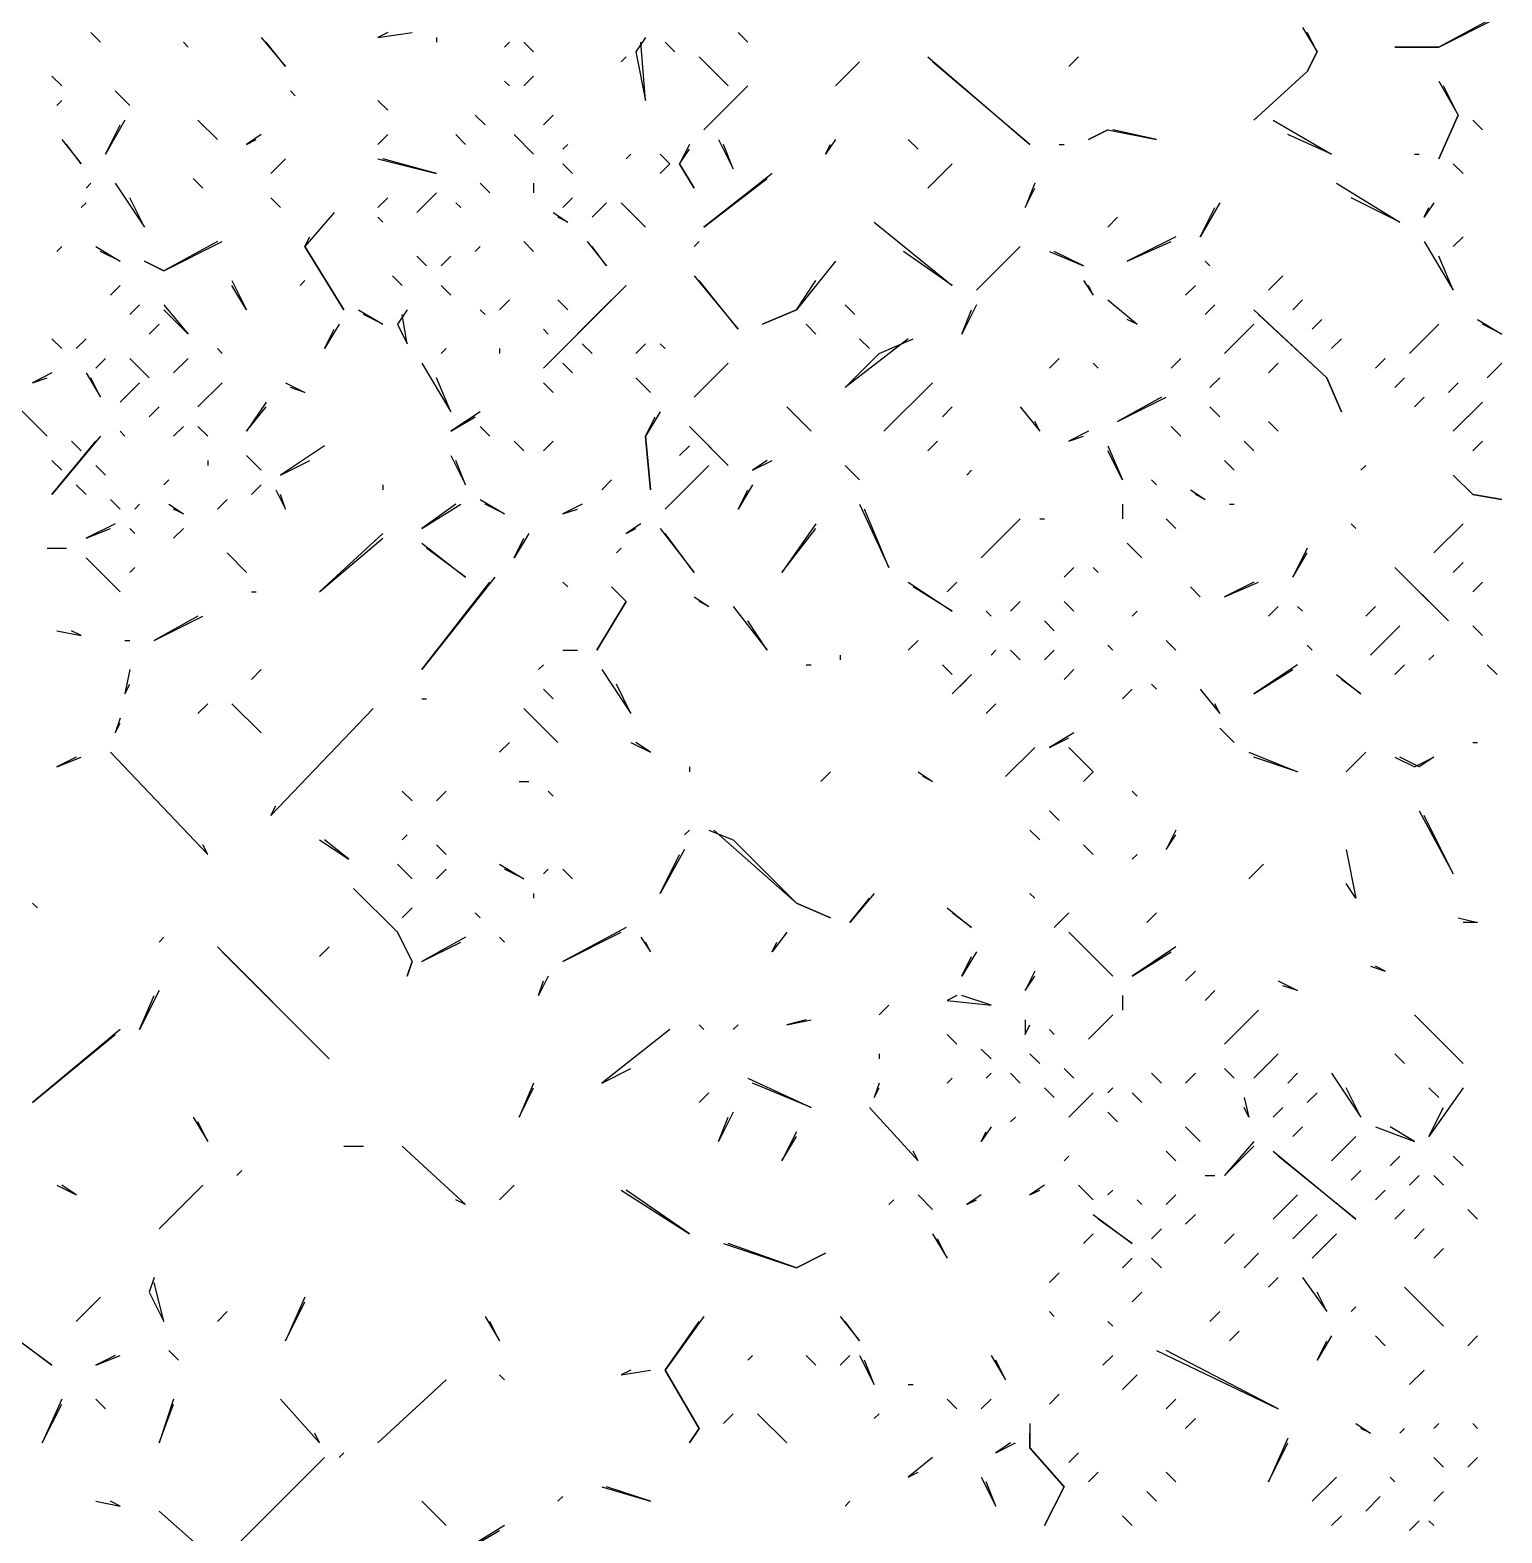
# Model space of a CAD drawing. Extents: x 1 to 2775, y -31 to 2075.
# Drawn here: x 1813.9 to 1864.3, y 531.2 to 582.8 of the extents above; entities that cross this region are included whole.
import ezdxf

# ---------------------------------------------------------------- set-up
doc = ezdxf.new("R2010")
doc.units = 0
doc.layers.add('LINEWORK', color=4, linetype='CONTINUOUS')

msp = doc.modelspace()

# ---------------------------------------------------------------- linework, layer by layer
at = {"layer": 'LINEWORK'}
for points in [[(1864.3333, 583.3333), (1862.1667, 582.1667), (1860.6667, 582.1667), (1862.1667, 582.1667), (1864.1667, 583.1667)], [(1816, 582.6667), (1816.3333, 582.3333)], [(1821.8333, 582.5), (1822.6667, 581.5), (1822, 582.3333)], [(1826.1667, 582.6667), (1825.8333, 582.5), (1827, 582.6667)], [(1827.8333, 582.5), (1827.8333, 582.3333)], [(1835, 582.5), (1834.6667, 582), (1835, 580.3333), (1834.8333, 582.3333)], [(1838.1667, 582.6667), (1838.5, 582.3333)], [(1857.5, 582.8333), (1858, 582), (1857.6667, 581.3333), (1855.8333, 579.6667), (1857.6667, 581.3333), (1858, 582), (1857.6667, 582.6667)], [(1819.1667, 582.3333), (1819.3333, 582.1667)], [(1830.3333, 582.3333), (1830.1667, 582.1667)], [(1830.8333, 582.3333), (1831.1667, 582)], [(1835.6667, 582.3333), (1836, 582)], [(1834.3333, 581.8333), (1834.1667, 581.6667)], [(1836.8333, 581.8333), (1837.8333, 580.8333)], [(1842.3333, 581.6667), (1841.5, 580.8333)], [(1844.6667, 581.8333), (1848.1667, 578.8333), (1844.8333, 581.6667)], [(1849.8333, 581.8333), (1849.5, 581.5)], [(1814.6667, 581.1667), (1815, 580.8333)], [(1830.1667, 581), (1830.3333, 580.8333)], [(1831.1667, 581.1667), (1830.8333, 580.8333)], [(1862.1667, 581), (1862.8333, 579.8333), (1862.1667, 578.3333), (1862.8333, 579.8333), (1862.3333, 580.8333)], [(1816.8333, 580.6667), (1817.3333, 580.1667)], [(1822.8333, 580.6667), (1823, 580.5)], [(1838.5, 580.8333), (1837, 579.3333), (1838.3333, 580.6667)], [(1815, 580.3333), (1814.8333, 580.1667)], [(1825.8333, 580.3333), (1826.1667, 580)], [(1817.1667, 579.6667), (1816.5, 578.5), (1817, 579.5)], [(1819.6667, 579.6667), (1820.3333, 579)], [(1829.1667, 579.8333), (1829.5, 579.5)], [(1831.8333, 579.8333), (1831.5, 579.5)], [(1856.5, 579.6667), (1858.5, 578.5), (1857, 579.1667)], [(1863.3333, 579.6667), (1863.6667, 579.3333)], [(1815, 579), (1815.6667, 578.1667), (1815.1667, 578.8333)], [(1821.8333, 579.1667), (1821.3333, 578.8333), (1821.6667, 579)], [(1826.1667, 579.1667), (1825.8333, 578.8333)], [(1828.5, 579.1667), (1828.8333, 578.8333)], [(1830.5, 579.1667), (1831.1667, 578.5)], [(1837.5, 579), (1838, 578), (1837.6667, 578.8333)], [(1841.5, 579), (1841.1667, 578.5), (1841.3333, 578.8333)], [(1844, 579), (1844.3333, 578.6667)], [(1850.8333, 579.3333), (1850.1667, 579), (1850.8333, 579.3333), (1852.5, 579), (1851, 579.3333)], [(1832.3333, 578.8333), (1832.1667, 578.6667)], [(1834.5, 578.5), (1834.3333, 578.3333)], [(1835.5, 578.5), (1835.8333, 578.1667), (1835.5, 577.8333), (1835.8333, 578.1667)], [(1836.5, 578.8333), (1836.1667, 578.1667), (1836.6667, 577.3333), (1836.1667, 578.1667), (1836.5, 578.6667)], [(1849.1667, 578.8333), (1849.3333, 578.8333)], [(1861.3333, 578.5), (1861.5, 578.5)], [(1822.6667, 578.3333), (1822.1667, 577.8333)], [(1825.8333, 578.3333), (1827.8333, 577.8333), (1826, 578.3333)], [(1832.1667, 578.1667), (1832.5, 577.8333)], [(1839.3333, 577.8333), (1837, 576), (1839.1667, 577.6667)], [(1845.5, 578.1667), (1844.6667, 577.3333)], [(1862.6667, 578.1667), (1863, 577.8333)], [(1816, 577.5), (1815.8333, 577.3333)], [(1816.8333, 577.5), (1817.8333, 576), (1817.3333, 577)], [(1819.5, 577.6667), (1819.8333, 577.3333)], [(1829.3333, 577.5), (1829.6667, 577.1667)], [(1831.1667, 577.5), (1831.1667, 577.1667)], [(1848.3333, 577.5), (1848, 576.6667), (1848.3333, 577.3333)], [(1858.6667, 577.5), (1860.8333, 576.1667), (1859.1667, 577)], [(1815.8333, 576.8333), (1815.6667, 576.6667)], [(1822.1667, 577), (1822.5, 576.6667)], [(1826.1667, 577), (1825.8333, 576.6667)], [(1827.8333, 577.1667), (1827.1667, 576.5)], [(1828.5, 576.8333), (1828.6667, 576.6667)], [(1832.5, 577), (1832.1667, 576.6667)], [(1833.6667, 576.8333), (1833.1667, 576.3333)], [(1834.1667, 576.8333), (1835, 576)], [(1854.6667, 576.8333), (1854, 575.6667), (1854.5, 576.6667)], [(1862, 576.8333), (1861.6667, 576.3333), (1861.8333, 576.6667)], [(1824.3333, 576.5), (1823.3333, 575.3333), (1824.6667, 573.1667), (1823.3333, 575.3333), (1823.5, 575.6667)], [(1825.8333, 576.3333), (1826, 576.1667)], [(1831.8333, 576.5), (1832.3333, 576.1667), (1832, 576.3333)], [(1851.1667, 576.3333), (1850.8333, 576)], [(1842.8333, 576.1667), (1845.5, 574), (1843.8333, 575.1667)], [(1815, 575.3333), (1814.8333, 575.1667)], [(1816.1667, 575.3333), (1817, 574.8333), (1816.3333, 575.1667)], [(1820.3333, 575.5), (1818.5, 574.5), (1817.8333, 574.8333), (1818.5, 574.5), (1820.5, 575.5)], [(1829.3333, 575.3333), (1829.1667, 575.1667)], [(1830.8333, 575.5), (1831.1667, 575.1667)], [(1833, 575.5), (1833.6667, 574.6667), (1833.1667, 575.3333)], [(1836.8333, 575.5), (1836.6667, 575.3333)], [(1847.8333, 575.3333), (1846.3333, 573.8333)], [(1853.1667, 575.6667), (1851.5, 574.8333), (1853, 575.5)], [(1861.6667, 575.5), (1862.6667, 573.8333), (1862.1667, 575)], [(1863, 575.6667), (1862.6667, 575.3333)], [(1827.1667, 575), (1827.5, 574.6667)], [(1828.3333, 575), (1828, 574.6667)], [(1841.5, 574.8333), (1840.1667, 573.1667), (1839, 572.6667), (1840.1667, 573.1667), (1840.8333, 574.1667)], [(1848.8333, 575.1667), (1850, 574.6667), (1849, 575.1667)], [(1854.1667, 574.8333), (1854.3333, 574.6667)], [(1826.3333, 574.3333), (1826.6667, 574)], [(1836.6667, 574.3333), (1838.1667, 572.5), (1836.8333, 574.1667)], [(1856.8333, 574.3333), (1856.3333, 573.8333)], [(1817, 574), (1816.6667, 573.6667)], [(1820.8333, 574.1667), (1821.3333, 573.1667), (1820.8333, 574)], [(1823.3333, 574.1667), (1823.1667, 574)], [(1828, 574), (1828.3333, 573.6667)], [(1834.3333, 574), (1831.5, 571.1667), (1833.8333, 573.5)], [(1850, 574.1667), (1850.3333, 573.6667), (1850.1667, 574)], [(1853.8333, 574), (1853.5, 573.6667)], [(1817.6667, 573.3333), (1817.3333, 573)], [(1818.5, 573.3333), (1819.3333, 572.3333), (1818.5, 573.1667)], [(1830.3333, 573.5), (1830, 573.1667)], [(1832, 573.5), (1832.3333, 573.1667)], [(1841.8333, 573.3333), (1842.1667, 573)], [(1846.3333, 573.3333), (1845.8333, 572.3333), (1846.1667, 573.1667)], [(1850.8333, 573.5), (1851.8333, 572.6667), (1851.5, 572.8333)], [(1854.5, 573.3333), (1854.1667, 573)], [(1857.5, 573.5), (1857.1667, 573.1667)], [(1825.1667, 573.1667), (1826, 572.6667), (1825.3333, 573)], [(1826.8333, 573.1667), (1826.5, 572.6667), (1826.8333, 572), (1826.6667, 573)], [(1829.3333, 573.1667), (1829.5, 573)], [(1855.8333, 573.1667), (1858.3333, 570.8333), (1858.8333, 569.6667), (1858.3333, 570.8333), (1856, 573)], [(1858.1667, 572.8333), (1857.8333, 572.5)], [(1863.5, 572.8333), (1864.3333, 572.3333), (1863.6667, 572.6667)], [(1814.6667, 572.1667), (1815, 571.8333)], [(1815.8333, 572.1667), (1815.5, 571.8333)], [(1818.3333, 572.6667), (1818, 572.3333)], [(1824.5, 572.6667), (1824, 571.8333), (1824.3333, 572.5)], [(1831.5, 572.5), (1831.6667, 572.3333)], [(1840.5, 572.6667), (1840.8333, 572.3333)], [(1844, 572.1667), (1841.8333, 570.5), (1843, 571.6667), (1844.1667, 572.1667)], [(1842.3333, 572.1667), (1842.6667, 571.8333)], [(1855.8333, 572.6667), (1854.8333, 571.6667)], [(1858.8333, 572.1667), (1858.5, 571.8333)], [(1862.1667, 572.6667), (1861.1667, 571.6667)], [(1820.3333, 571.8333), (1820.5, 571.6667)], [(1828.1667, 571.8333), (1828, 571.6667)], [(1830, 571.8333), (1830, 571.6667)], [(1832.8333, 572), (1833.1667, 571.6667)], [(1835, 572), (1834.6667, 571.6667)], [(1835.5, 572), (1835.6667, 571.8333)], [(1816.5, 571.5), (1816.1667, 571.1667)], [(1817.3333, 571.5), (1818, 570.8333)], [(1819.3333, 571.5), (1818.8333, 571)], [(1827.3333, 571.3333), (1828.3333, 569.6667), (1827.8333, 570.8333)], [(1832.1667, 571.3333), (1832.5, 571)], [(1837.8333, 571.3333), (1836.6667, 570.1667)], [(1849.1667, 571.5), (1848.8333, 571.1667)], [(1850.3333, 571.3333), (1850.5, 571.1667)], [(1853.3333, 571.5), (1853, 571.1667)], [(1856.6667, 571.3333), (1856.3333, 571)], [(1860.3333, 571.5), (1860, 571.1667)], [(1864.3333, 571.3333), (1863.8333, 570.8333)], [(1814.6667, 571), (1814, 570.6667), (1814.5, 570.8333)], [(1815.8333, 571), (1816.3333, 570.1667), (1816, 570.8333)], [(1817.6667, 570.6667), (1817, 570)], [(1820.5, 570.6667), (1819.6667, 569.8333)], [(1822.6667, 570.6667), (1823.3333, 570.3333), (1822.8333, 570.5)], [(1831.5, 570.6667), (1831.8333, 570.3333)], [(1834.6667, 570.8333), (1835.1667, 570.3333)], [(1844.8333, 570.6667), (1843.1667, 569)], [(1854.6667, 570.8333), (1854.3333, 570.5)], [(1861, 570.8333), (1860.6667, 570.5)], [(1862.8333, 570.6667), (1862.5, 570.3333)], [(1852.6667, 570.1667), (1851.1667, 569.3333), (1852.8333, 570.1667)], [(1861.6667, 570.1667), (1861.3333, 569.8333)], [(1813.5, 569.8333), (1814.5, 568.8333)], [(1818.3333, 569.8333), (1818, 569.5)], [(1822, 570), (1821.3333, 569), (1822, 569.8333)], [(1829.3333, 569.6667), (1828.3333, 569), (1829.1667, 569.5)], [(1835.5, 569.6667), (1835, 568.8333), (1835.1667, 567), (1835, 568.8333), (1835.3333, 569.5)], [(1839.8333, 569.8333), (1840.6667, 569)], [(1845.5, 569.8333), (1845.1667, 569.5)], [(1847.8333, 569.8333), (1848.5, 569), (1848.3333, 569.3333)], [(1854.3333, 569.8333), (1854.6667, 569.5)], [(1863.6667, 570), (1862.6667, 569)], [(1819.1667, 569.1667), (1818.8333, 568.8333)], [(1819.6667, 569.1667), (1820, 568.8333)], [(1829.3333, 569.1667), (1829.6667, 568.8333)], [(1836.5, 569.1667), (1837.8333, 567.8333), (1836.6667, 569)], [(1853, 569.1667), (1853.3333, 568.8333)], [(1856.3333, 569.3333), (1856.6667, 569)], [(1816.3333, 568.8333), (1814.6667, 566.8333), (1816.1667, 568.6667)], [(1815.3333, 568.6667), (1815.6667, 568.3333)], [(1817, 569), (1817.1667, 568.8333)], [(1830.5, 568.6667), (1830.8333, 568.3333)], [(1831.8333, 568.6667), (1831.5, 568.3333)], [(1845, 568.6667), (1844.6667, 568.3333)], [(1850.1667, 569), (1849.5, 568.6667), (1850, 568.8333)], [(1855.5, 568.6667), (1855.8333, 568.3333)], [(1863.6667, 568.6667), (1863.3333, 568.3333)], [(1821.3333, 568.1667), (1821.8333, 567.6667)], [(1824, 568.5), (1822.5, 567.5), (1823.5, 568)], [(1828.3333, 568.1667), (1828.8333, 567.1667), (1828.5, 568)], [(1836.5, 568.5), (1836.1667, 568.1667)], [(1850.8333, 568.5), (1851.3333, 567.3333), (1850.8333, 568.3333)], [(1814.6667, 568), (1815, 567.6667)], [(1816.1667, 567.8333), (1816.5, 567.5)], [(1820, 568), (1820, 567.8333)], [(1837.1667, 567.8333), (1835.6667, 566.3333)], [(1839.1667, 568), (1838.6667, 567.6667), (1839.3333, 568)], [(1841.8333, 567.8333), (1842.3333, 567.3333)], [(1846.1667, 567.6667), (1846, 567.5)], [(1854.8333, 568), (1855.1667, 567.6667)], [(1859.6667, 567.8333), (1859.5, 567.6667)], [(1815.5, 567.1667), (1815.8333, 566.8333)], [(1818.6667, 567.3333), (1818.5, 567.1667)], [(1821.8333, 567.1667), (1821.5, 566.8333)], [(1826, 567.1667), (1826, 567)], [(1833.8333, 567.3333), (1833.5, 567)], [(1838.6667, 567.1667), (1838.1667, 566.3333), (1838.5, 567)], [(1852.3333, 567.3333), (1852.5, 567.1667)], [(1862.6667, 567.5), (1863.3333, 566.8333), (1864.3333, 566.6667), (1863.3333, 566.8333)], [(1816.6667, 566.6667), (1817, 566.3333)], [(1817.6667, 566.5), (1817.5, 566.3333)], [(1818.6667, 566.5), (1819.1667, 566.1667), (1818.8333, 566.3333)], [(1820.6667, 566.6667), (1820.3333, 566.3333)], [(1822.3333, 567), (1822.6667, 566.3333), (1822.5, 566.8333)], [(1828.5, 566.5), (1827.3333, 565.6667), (1828.6667, 566.5)], [(1829.3333, 566.6667), (1830.1667, 566.1667), (1829.5, 566.5)], [(1832.8333, 566.5), (1832.1667, 566.1667), (1832.6667, 566.3333)], [(1842.3333, 566.5), (1843.3333, 564.3333), (1842.5, 566.3333)], [(1851.3333, 566.5), (1851.3333, 566)], [(1853.6667, 567), (1854.1667, 566.6667), (1853.8333, 566.8333)], [(1855, 566.5), (1855.1667, 566.5)], [(1847.8333, 566), (1846.5, 564.6667)], [(1848.5, 566), (1848.6667, 566)], [(1852.8333, 566), (1853.1667, 565.6667)], [(1816.8333, 565.8333), (1815.8333, 565.3333), (1816.6667, 565.6667)], [(1817.3333, 565.6667), (1817.5, 565.5)], [(1819.1667, 565.6667), (1818.8333, 565.3333)], [(1826, 565.5), (1823.8333, 563.5), (1826, 565.3333)], [(1831, 565.5), (1830.5, 564.6667), (1830.8333, 565.3333)], [(1834.8333, 565.8333), (1834.3333, 565.5), (1834.6667, 565.6667)], [(1835.5, 565.6667), (1836.6667, 564.1667), (1835.6667, 565.5)], [(1840.8333, 565.8333), (1839.6667, 564.1667), (1840.8333, 565.6667)], [(1859.1667, 565.8333), (1859.3333, 565.6667)], [(1863, 565.8333), (1862, 564.8333)], [(1814.5, 565), (1815.1667, 565)], [(1827.3333, 565.1667), (1828.8333, 564), (1827.5, 565)], [(1834.1667, 565), (1834, 564.8333)], [(1851.5, 565.1667), (1852, 564.6667)], [(1857.6667, 565), (1857.1667, 564), (1857.6667, 564.8333)], [(1815.8333, 564.6667), (1817, 563.5)], [(1820.6667, 564.8333), (1821.3333, 564.1667)], [(1863, 564.5), (1862.6667, 564.1667)], [(1817.5, 564.3333), (1817.3333, 564.1667)], [(1829.8333, 564), (1827.3333, 560.8333), (1829.6667, 563.8333)], [(1849.6667, 564.3333), (1849.3333, 564)], [(1850.3333, 564.3333), (1850.5, 564.1667)], [(1860.6667, 564.3333), (1862.5, 562.5), (1861.1667, 563.8333)], [(1821.5, 563.5), (1821.6667, 563.5)], [(1832.1667, 563.8333), (1832.3333, 563.6667)], [(1833.8333, 563.6667), (1834.3333, 563.1667), (1833.3333, 561.5), (1834.3333, 563.1667)], [(1844, 563.8333), (1845.5, 562.8333), (1844.1667, 563.6667)], [(1845.6667, 563.8333), (1845.3333, 563.5)], [(1853.6667, 563.6667), (1854, 563.3333)], [(1855.8333, 563.8333), (1854.8333, 563.3333), (1856, 563.8333)], [(1863.6667, 563.8333), (1863.3333, 563.5)], [(1836.6667, 563.3333), (1837.1667, 563), (1836.8333, 563.1667)], [(1838, 563), (1839.1667, 561.5), (1838.5, 562.5)], [(1847.8333, 563.1667), (1847.5, 562.8333)], [(1849.3333, 563.1667), (1849.6667, 562.8333)], [(1856.6667, 563), (1856.3333, 562.6667)], [(1857.3333, 563), (1857.5, 562.8333)], [(1860, 563), (1859.6667, 562.6667)], [(1819.6667, 562.6667), (1818.1667, 561.8333), (1819.8333, 562.6667)], [(1846.6667, 562.8333), (1846.8333, 562.6667)], [(1848.6667, 562.5), (1849, 562.1667)], [(1851.8333, 562.8333), (1851.6667, 562.6667)], [(1814.8333, 562.1667), (1815.6667, 562), (1815.3333, 562.1667)], [(1860.8333, 562.3333), (1859.8333, 561.3333)], [(1863.3333, 562.3333), (1863.6667, 562)], [(1817.1667, 561.8333), (1817.3333, 561.8333)], [(1832.1667, 561.5), (1832.6667, 561.5)], [(1844.3333, 561.8333), (1844, 561.5)], [(1847, 561.5), (1846.8333, 561.3333)], [(1847.5, 561.5), (1847.8333, 561.1667)], [(1849, 561.5), (1848.6667, 561.1667)], [(1850.8333, 561.6667), (1851, 561.5)], [(1852.8333, 561.8333), (1853.1667, 561.5)], [(1857.6667, 561.6667), (1857.8333, 561.5)], [(1831.5, 561), (1831.3333, 560.8333)], [(1840.5, 561), (1840.6667, 561)], [(1841.6667, 561.3333), (1841.6667, 561.1667)], [(1845.1667, 561), (1845.5, 560.6667)], [(1857.3333, 561), (1855.8333, 560), (1857.1667, 560.8333)], [(1861, 561), (1860.6667, 560.6667)], [(1862, 561.3333), (1861.8333, 561.1667)], [(1863.8333, 561), (1864.1667, 560.6667)], [(1817.3333, 560.8333), (1817.1667, 560), (1817.3333, 560.3333)], [(1821.8333, 560.8333), (1821.5, 560.5)], [(1833.5, 560.8333), (1834.5, 559.3333), (1834, 560.3333)], [(1846.1667, 560.6667), (1845.5, 560), (1846, 560.5)], [(1849.6667, 560.8333), (1849.3333, 560.5)], [(1852.3333, 560.3333), (1852.5, 560.1667)], [(1858.6667, 560.6667), (1859.5, 560), (1858.8333, 560.5)], [(1827.3333, 559.8333), (1827.5, 559.8333)], [(1831.5, 560.1667), (1831.8333, 559.8333)], [(1851.6667, 560.1667), (1851.3333, 559.8333)], [(1854, 560.1667), (1854.6667, 559.3333), (1854.5, 559.6667)], [(1820, 559.6667), (1819.6667, 559.3333)], [(1820.8333, 559.6667), (1821.8333, 558.6667)], [(1825.6667, 559.5), (1822.1667, 555.8333), (1822.3333, 556.1667)], [(1830.8333, 559.5), (1832, 558.3333)], [(1847, 559.6667), (1846.6667, 559.3333)], [(1817, 559.1667), (1816.8333, 558.6667), (1817, 559)], [(1854.6667, 558.8333), (1855.1667, 558.3333)], [(1830.3333, 558.3333), (1830, 558)], [(1834.5, 558.3333), (1835.1667, 558), (1834.6667, 558.3333)], [(1849.6667, 558.6667), (1848.8333, 558.1667), (1849.5, 558.5)], [(1863.3333, 558.3333), (1863.5, 558.3333)], [(1815.5, 557.8333), (1814.8333, 557.5), (1815.6667, 557.8333)], [(1816.6667, 558), (1820, 554.5), (1819.8333, 554.8333)], [(1848.3333, 558.1667), (1847.3333, 557.1667)], [(1849.5, 558.1667), (1850.3333, 557.3333), (1850, 557), (1850.3333, 557.3333)], [(1855.6667, 558), (1857.3333, 557.3333), (1855.8333, 557.8333)], [(1859.6667, 558), (1859, 557.3333)], [(1860.6667, 557.8333), (1861.3333, 557.5), (1862, 557.8333), (1861.5, 557.5), (1860.8333, 557.8333)], [(1836.5, 557.5), (1836.5, 557.3333)], [(1841.3333, 557.3333), (1841, 557)], [(1844.3333, 557.3333), (1844.8333, 557), (1844.5, 557.1667)], [(1830.6667, 557), (1831, 557)], [(1826.6667, 556.6667), (1827, 556.3333)], [(1828.1667, 556.6667), (1827.8333, 556.3333)], [(1831.6667, 556.6667), (1831.8333, 556.5)], [(1851.6667, 556.6667), (1851.8333, 556.5)], [(1848.8333, 556), (1849.1667, 555.6667)], [(1861.5, 556), (1862.6667, 553.8333), (1861.6667, 555.8333)], [(1836.5, 555.3333), (1836.3333, 555.1667)], [(1837.1667, 555.3333), (1838, 555), (1840.1667, 552.8333), (1841.3333, 552.3333), (1840.1667, 552.8333), (1837.3333, 555.3333)], [(1848.1667, 555.3333), (1848.5, 555)], [(1853.1667, 555.3333), (1852.8333, 554.6667), (1853.1667, 555.1667)], [(1823.8333, 555), (1824.8333, 554.3333), (1824, 555)], [(1826.8333, 555.1667), (1826.6667, 555)], [(1827.8333, 554.8333), (1828.1667, 554.5)], [(1836.3333, 554.6667), (1835.5, 553.1667), (1836.1667, 554.5)], [(1850, 554.8333), (1850.3333, 554.5)], [(1859, 554.6667), (1859.3333, 553), (1859, 553.5)], [(1826.5, 554.1667), (1827, 553.6667)], [(1830, 554.1667), (1830.8333, 553.6667), (1830.1667, 554)], [(1851.8333, 554.5), (1851.6667, 554.3333)], [(1856.1667, 554.1667), (1855.6667, 553.6667)], [(1828.1667, 554), (1827.8333, 553.6667)], [(1831.6667, 554), (1831.5, 553.8333)], [(1832.1667, 554), (1832.5, 553.6667)], [(1825, 553.3333), (1826.5, 551.8333), (1827, 550.8333), (1826.8333, 550.3333), (1827, 550.8333), (1826.5, 551.8333)], [(1831.1667, 553.1667), (1831.1667, 553)], [(1842.8333, 553.1667), (1842, 552.1667), (1842.6667, 553)], [(1848.1667, 553.1667), (1848.3333, 553)], [(1814, 552.8333), (1814.1667, 552.6667)], [(1827, 552.6667), (1826.6667, 552.3333)], [(1845.3333, 552.6667), (1846.1667, 552), (1845.5, 552.5)], [(1829.1667, 552.5), (1829.3333, 552.3333)], [(1849.5, 552.5), (1849, 552)], [(1852.5, 552.5), (1852.1667, 552.1667)], [(1862.8333, 552.3333), (1863.5, 552.1667), (1863, 552.1667)], [(1818.5, 551.6667), (1818.3333, 551.5)], [(1828.8333, 551.6667), (1827.3333, 550.8333), (1828.6667, 551.5)], [(1830, 551.6667), (1830.1667, 551.5)], [(1834.3333, 552), (1832.1667, 550.8333), (1834.1667, 551.8333)], [(1834.8333, 551.6667), (1835.1667, 551.1667), (1835, 551.5)], [(1839.8333, 551.8333), (1839.3333, 551.1667), (1839.5, 551.5)], [(1849.5, 551.8333), (1851, 550.3333)], [(1820.3333, 551.3333), (1824.1667, 547.5), (1820.5, 551.1667)], [(1824.1667, 551.3333), (1823.8333, 551)], [(1846.3333, 551.1667), (1845.8333, 550.3333), (1846.1667, 551)], [(1853.1667, 551.3333), (1851.6667, 550.3333), (1853, 551.1667)], [(1859.8333, 550.6667), (1860.3333, 550.5), (1860, 550.6667)], [(1831.6667, 550.3333), (1831.3333, 549.6667), (1831.5, 550.1667)], [(1848.3333, 550.5), (1848, 549.8333), (1848.3333, 550.3333)], [(1853.8333, 550.5), (1853.5, 550.1667)], [(1856.6667, 550.1667), (1857.3333, 549.8333), (1856.8333, 550)], [(1818.3333, 549.8333), (1817.6667, 548.5), (1818.1667, 549.6667)], [(1845.6667, 549.6667), (1845.3333, 549.5), (1846.8333, 549.3333), (1845.8333, 549.6667)], [(1851.3333, 549.6667), (1851.3333, 549.1667)], [(1854.5, 549.8333), (1854.1667, 549.5)], [(1843.3333, 549.3333), (1843, 549)], [(1851, 549), (1850.1667, 548.1667)], [(1856, 549.1667), (1854.8333, 548)], [(1861.3333, 549), (1863, 547.3333)], [(1817, 548.5), (1814, 546), (1816.8333, 548.3333)], [(1835.8333, 548.5), (1833.5, 546.6667), (1834.5, 547.1667)], [(1836.8333, 548.6667), (1837, 548.5)], [(1838.1667, 548.6667), (1838, 548.5)], [(1840.5, 548.8333), (1839.8333, 548.6667), (1840.6667, 548.8333)], [(1848, 548.8333), (1848, 548.3333), (1848.1667, 548.6667)], [(1848.8333, 548.5), (1849, 548.3333)], [(1845.3333, 548.3333), (1845.6667, 548)], [(1843, 547.6667), (1843, 547.5)], [(1846.5, 547.8333), (1846.8333, 547.5)], [(1848.1667, 547.6667), (1848.5, 547.3333)], [(1856.6667, 547.6667), (1855.8333, 546.8333)], [(1860.6667, 547.6667), (1861, 547.3333)], [(1846.8333, 547), (1846.6667, 546.8333)], [(1847.5, 547), (1847.8333, 546.6667)], [(1849.3333, 547.1667), (1849.6667, 546.8333)], [(1852.3333, 547), (1852.6667, 546.6667)], [(1853.8333, 547), (1853.5, 546.6667)], [(1854.8333, 547.1667), (1855.1667, 546.8333)], [(1857.3333, 547), (1857, 546.6667)], [(1858.5, 547), (1859.5, 545.5), (1859, 546.5)], [(1831.1667, 546.6667), (1830.6667, 545.5), (1831.1667, 546.5)], [(1838.5, 546.8333), (1840.6667, 545.8333), (1838.6667, 546.6667)], [(1843, 546.6667), (1842.8333, 546.1667), (1843, 546.5)], [(1845.5, 546.8333), (1845.3333, 546.6667)], [(1848.6667, 546.5), (1849, 546.1667)], [(1851, 546.5), (1850.8333, 546.3333)], [(1863, 546.5), (1861.8333, 544.8333), (1862.3333, 545.8333)], [(1861.8333, 546.5), (1862.1667, 546.1667)], [(1837.1667, 546.3333), (1836.8333, 546)], [(1850.3333, 546.3333), (1849.5, 545.5)], [(1851.6667, 546.3333), (1852, 546)], [(1855.5, 546.1667), (1855.6667, 545.5), (1855.5, 545.8333)], [(1858, 546.3333), (1857.6667, 546)], [(1819.5, 545.5), (1820, 544.6667), (1819.6667, 545.3333)], [(1838, 545.6667), (1837.5, 544.6667), (1837.8333, 545.5)], [(1842.6667, 545.8333), (1844.3333, 544), (1844.1667, 544.3333)], [(1847.6667, 545.5), (1847.5, 545.3333)], [(1850.8333, 545.6667), (1851.1667, 545.3333)], [(1856.8333, 545.8333), (1856.5, 545.5)], [(1840.1667, 545), (1839.6667, 544), (1840.1667, 544.8333)], [(1846.8333, 545.1667), (1846.5, 544.6667), (1846.6667, 545)], [(1853.5, 545.1667), (1854, 544.6667)], [(1857.5, 545.1667), (1857.1667, 544.8333)], [(1860, 545.1667), (1861.3333, 544.6667), (1860.5, 545.1667)], [(1824.6667, 544.5), (1825.3333, 544.5)], [(1826.6667, 544.5), (1828.8333, 542.5), (1828.5, 542.6667)], [(1855.8333, 544.6667), (1854.8333, 543.5), (1855.8333, 544.5)], [(1859.3333, 544.8333), (1858.5, 544)], [(1849.5, 544.1667), (1849.3333, 544)], [(1852.8333, 544.3333), (1853.1667, 544)], [(1856.5, 544.3333), (1859.3333, 542), (1856.6667, 544.1667)], [(1860.8333, 544.1667), (1860.5, 543.8333)], [(1862.6667, 544.1667), (1863, 543.8333)], [(1821.1667, 543.6667), (1821, 543.5)], [(1854.1667, 543.5), (1854.5, 543.5)], [(1859.5, 543.6667), (1859.1667, 543.3333)], [(1861.5, 543.5), (1861.1667, 543.1667)], [(1862, 543.5), (1862.3333, 543.1667)], [(1814.8333, 543.1667), (1815.5, 542.8333), (1815, 543.1667)], [(1819.8333, 543.1667), (1818.3333, 541.6667)], [(1830.5, 543.1667), (1830, 542.6667)], [(1834.1667, 543), (1836.5, 541.5), (1834.3333, 543)], [(1844.3333, 542.8333), (1844.8333, 542.3333)], [(1846.5, 542.8333), (1846, 542.5), (1846.3333, 542.6667)], [(1848.6667, 543.1667), (1848.1667, 542.8333), (1848.5, 543)], [(1849.8333, 543.1667), (1850.3333, 542.6667)], [(1851, 543), (1850.8333, 542.8333)], [(1853.1667, 542.8333), (1852.8333, 542.5)], [(1857.3333, 542.8333), (1856.5, 542)], [(1860.3333, 543), (1860, 542.6667)], [(1843.5, 542.6667), (1843.3333, 542.5)], [(1851.8333, 542.6667), (1852, 542.5)], [(1861, 542.3333), (1860.6667, 542)], [(1863.1667, 542.3333), (1863.5, 542)], [(1850.3333, 542.1667), (1851.6667, 541.1667), (1850.5, 542)], [(1853.8333, 542.1667), (1853.5, 541.8333)], [(1858, 542.1667), (1857.1667, 541.3333)], [(1844.8333, 541.5), (1845.3333, 540.6667), (1845, 541.3333)], [(1850.3333, 541.5), (1850, 541.1667)], [(1852.6667, 541.6667), (1852.3333, 541.3333)], [(1855.1667, 541.5), (1854.8333, 541.1667)], [(1858.6667, 541.5), (1857.8333, 540.6667)], [(1861.6667, 541.6667), (1861.3333, 541.3333)], [(1837.6667, 541.1667), (1840.1667, 540.3333), (1841.1667, 540.8333), (1840.1667, 540.3333), (1837.8333, 541.1667)], [(1856, 540.8333), (1855.5, 540.3333)], [(1862.3333, 541), (1862, 540.6667)], [(1851.6667, 540.6667), (1851.3333, 540.3333)], [(1852.3333, 540.6667), (1852.6667, 540.3333)], [(1818.1667, 540), (1818, 539.5), (1818.5, 538.5), (1818.1667, 539.8333)], [(1849.1667, 540.1667), (1848.8333, 539.8333)], [(1856.6667, 540), (1856.3333, 539.6667)], [(1857.5, 540), (1858.3333, 538.8333), (1858, 539.5)], [(1816.3333, 539.3333), (1815.5, 538.5)], [(1823.3333, 539.3333), (1822.6667, 537.8333), (1823.3333, 539.1667)], [(1852, 539.5), (1851.6667, 539.1667)], [(1861, 539.6667), (1862.3333, 538.3333)], [(1820.6667, 538.8333), (1820.3333, 538.5)], [(1848.8333, 538.8333), (1849, 538.6667)], [(1854.6667, 538.8333), (1854.3333, 538.5)], [(1859.3333, 539), (1859.1667, 538.8333)], [(1812.6667, 538.5), (1814.6667, 537), (1812.8333, 538.3333)], [(1829.5, 538.6667), (1830, 537.8333), (1829.6667, 538.5)], [(1837, 538.6667), (1835.6667, 536.8333), (1836.8333, 534.8333), (1836.5, 534.3333), (1836.8333, 534.8333), (1835.6667, 536.8333), (1836.8333, 538.5)], [(1841.6667, 538.6667), (1842.3333, 537.8333), (1841.8333, 538.5)], [(1850.8333, 538.5), (1851, 538.3333)], [(1855.3333, 538.1667), (1855, 537.8333)], [(1858.5, 538), (1858, 537.1667), (1858.3333, 537.8333)], [(1860, 538), (1860.3333, 537.6667)], [(1863.5, 538), (1863.1667, 537.6667)], [(1816.8333, 537.3333), (1816.1667, 537), (1817, 537.3333)], [(1818.6667, 537.5), (1819, 537.1667)], [(1838.6667, 537.3333), (1838.5, 537.1667)], [(1840.5, 537.3333), (1840.8333, 537)], [(1842, 537.3333), (1841.6667, 537)], [(1842.3333, 537.3333), (1842.8333, 536.3333), (1842.5, 537.1667)], [(1846.8333, 537.3333), (1847.3333, 536.5), (1847, 537.1667)], [(1851, 537.3333), (1850.6667, 537)], [(1852.5, 537.5), (1856.6667, 535.5), (1852.8333, 537.5)], [(1830, 536.6667), (1830.1667, 536.5)], [(1834.5, 536.8333), (1834.1667, 536.6667), (1835.1667, 536.8333)], [(1851.8333, 536.6667), (1851.3333, 536.1667)], [(1861.6667, 536.8333), (1861.1667, 536.3333)], [(1828.1667, 536.5), (1825.8333, 534.3333), (1828, 536.3333)], [(1844, 536.3333), (1844.1667, 536.3333)], [(1815, 535.8333), (1814.3333, 534.3333), (1815, 535.6667)], [(1816.1667, 535.8333), (1816.5, 535.5)], [(1818.8333, 535.8333), (1818.3333, 534.3333), (1818.8333, 535.6667)], [(1822.5, 535.8333), (1823.8333, 534.3333), (1823.6667, 534.6667)], [(1845.3333, 535.8333), (1845.6667, 535.5)], [(1846.8333, 535.8333), (1846.5, 535.5)], [(1849.1667, 536), (1848.8333, 535.6667)], [(1853.1667, 535.8333), (1852.8333, 535.5)], [(1838, 535.3333), (1837.6667, 535)], [(1838.8333, 535.3333), (1839.8333, 534.3333)], [(1843, 535.3333), (1842.8333, 535.1667)], [(1853.8333, 535.1667), (1853.5, 534.8333)], [(1848.1667, 535), (1848.1667, 534.1667), (1849.3333, 532.8333), (1848.6667, 531.5), (1849.3333, 532.8333), (1848.1667, 534.1667), (1848.1667, 534.6667)], [(1859.3333, 535), (1859.8333, 534.6667), (1859.5, 534.8333)], [(1861, 534.8333), (1860.8333, 534.6667)], [(1862.1667, 535), (1862, 534.8333)], [(1863.3333, 535), (1863.5, 534.8333)], [(1847.5, 534.3333), (1847, 534), (1847.6667, 534.3333)], [(1857, 534.5), (1856.3333, 533), (1857, 534.3333)], [(1824, 533.8333), (1821, 530.8333)], [(1824.6667, 534), (1824.5, 533.8333)], [(1844.8333, 533.8333), (1844, 533.1667), (1844.3333, 533.3333)], [(1849.8333, 534), (1849.5, 533.6667)], [(1862, 533.8333), (1862.3333, 533.5)], [(1863.5, 533.8333), (1863.1667, 533.5)], [(1846.5, 533.1667), (1847, 532.1667), (1846.6667, 533)], [(1850.5, 533.3333), (1850.1667, 533)], [(1852.8333, 533.3333), (1853.1667, 533)], [(1858.6667, 533.1667), (1857.8333, 532.3333)], [(1860.5, 533.1667), (1860.6667, 533)], [(1833.5, 532.8333), (1835.1667, 532.3333), (1833.6667, 532.8333)], [(1852.1667, 532.6667), (1852.5, 532.3333)], [(1862.3333, 532.6667), (1862, 532.3333)], [(1816.1667, 532.3333), (1817, 532.1667), (1816.6667, 532.3333)], [(1818.3333, 532), (1819.8333, 530.6667), (1819.5, 530.8333)], [(1827.3333, 532.3333), (1828.1667, 531.5)], [(1832.1667, 532.5), (1832, 532.3333)], [(1842, 532.3333), (1841.8333, 532.1667)], [(1860.1667, 532.5), (1859.6667, 532)], [(1830.1667, 531.5), (1828, 530.1667), (1830, 531.3333)], [(1851.3333, 531.8333), (1851.6667, 531.5)], [(1858.8333, 531.8333), (1858.5, 531.5)], [(1861.5, 531.6667), (1861.1667, 531.3333)], [(1861.8333, 531.6667), (1862, 531.5)]]:
    msp.add_lwpolyline(points, dxfattribs=at)

doc.saveas('drawing.dxf')
